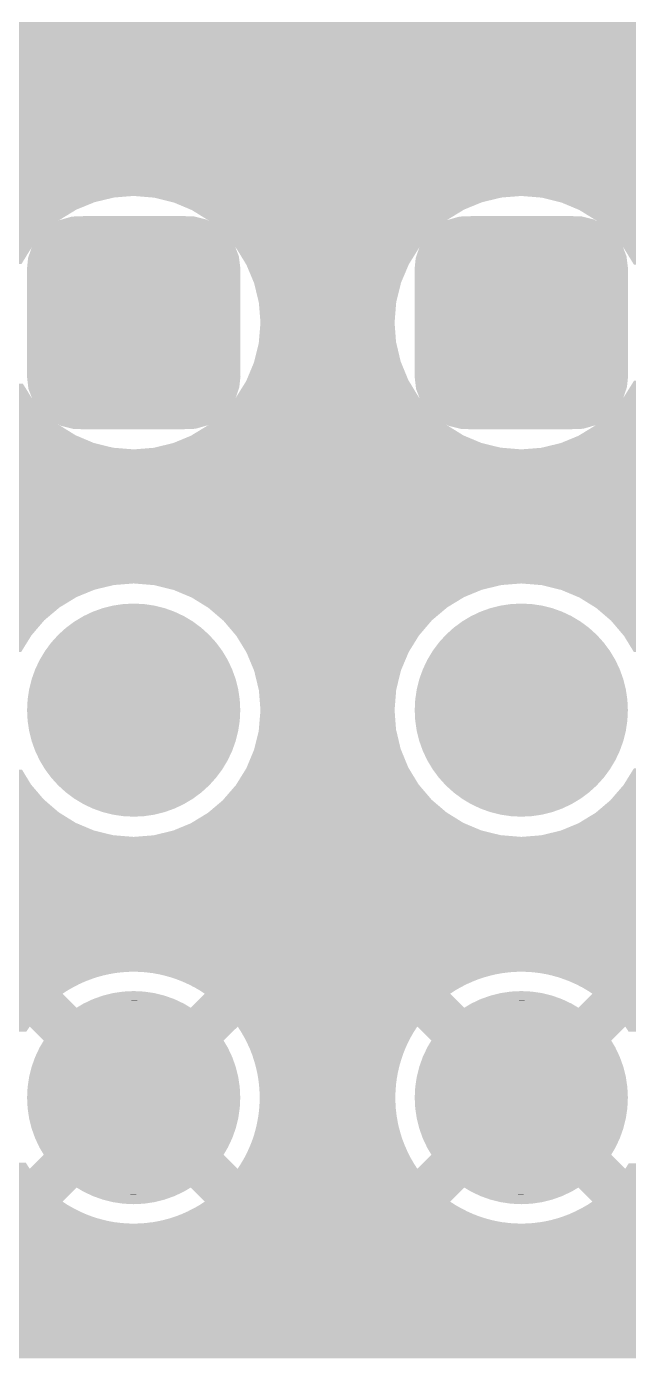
# Model space of a CAD drawing. Extents: x 295 to 953, y 10 to 290.
# Drawn here: x 846 to 852.51, y 221.28 to 235.67 of the extents above; entities that cross this region are included whole.
import ezdxf

# ---------------------------------------------------------------- set-up
doc = ezdxf.new("R2010")
doc.units = 0
doc.header["$LTSCALE"] = 5
doc.header["$MEASUREMENT"] = 0
doc.layers.get('0').update_dxf_attribs({"linetype": 'CONTINUOUS', "lineweight": 25})

msp = doc.modelspace()

# ---------------------------------------------------------------- linework, layer by layer
at = {"const_width": 1.153}
for points in [[(846.581, 228.274, 1), (847.733, 228.274, 1)], [(850.772, 228.274, 1), (851.924, 228.274, 1)], [(846.581, 224.083, 1), (847.733, 224.083, 1)], [(850.772, 224.083, 1), (851.924, 224.083, 1)]]:
    msp.add_lwpolyline(points, format="xyb", close=True, dxfattribs=at)
for points in [[(688.638, 235.616), (688.557, 235.718), (859.711, 235.616), (859.465, 235.718)], [(688.644, 235.608), (688.638, 235.616), (859.751, 235.608), (859.711, 235.616)], [(688.666, 235.581), (688.645, 235.608), (866.381, 235.581), (866.381, 235.608)], [(688.722, 235.474), (688.666, 235.581), (866.381, 235.474), (866.381, 235.581)], [(696.316, 235.473), (696.281, 235.474), (866.381, 235.473), (866.381, 235.474)], [(696.489, 235.45), (696.316, 235.473), (866.381, 235.45), (866.381, 235.473)], [(696.655, 235.394), (696.489, 235.45), (866.381, 235.394), (866.381, 235.45)], [(696.807, 235.308), (696.655, 235.394), (866.381, 235.308), (866.381, 235.394)], [(696.939, 235.194), (696.807, 235.308), (866.381, 235.194), (866.381, 235.308)], [(697.048, 235.057), (696.939, 235.194), (866.381, 235.057), (866.381, 235.194)], [(697.104, 234.95), (697.048, 235.057), (866.381, 234.95), (866.381, 235.057)], [(825.713, 234.949), (825.678, 234.95), (866.381, 234.949), (866.381, 234.95)], [(825.886, 234.926), (825.713, 234.949), (866.381, 234.926), (866.381, 234.949)], [(826.052, 234.87), (825.886, 234.926), (866.381, 234.87), (866.381, 234.926)], [(826.204, 234.784), (826.052, 234.87), (866.381, 234.784), (866.381, 234.87)], [(826.336, 234.67), (826.204, 234.784), (866.381, 234.67), (866.381, 234.784)], [(826.445, 234.533), (826.336, 234.67), (866.381, 234.533), (866.381, 234.67)], [(826.526, 234.378), (826.445, 234.533), (866.381, 234.378), (866.381, 234.533)], [(826.575, 234.21), (826.526, 234.378), (866.381, 234.21), (866.381, 234.378)], [(826.592, 234.036), (826.575, 234.21), (866.381, 234.036), (866.381, 234.21)], [(826.591, 234.002), (826.592, 234.036), (866.381, 234.002), (866.381, 234.036)], [(826.569, 233.835), (826.591, 234.002), (866.381, 233.835), (866.381, 234.002)], [(826.52, 233.687), (826.548, 233.768), (846.537, 233.687), (846.735, 233.768)], [(826.548, 233.768), (826.565, 233.818), (846.735, 233.768), (846.944, 233.818)], [(826.565, 233.818), (826.568, 233.829), (846.944, 233.818), (847.074, 233.829)], [(826.568, 233.829), (826.569, 233.835), (847.074, 233.829), (847.157, 233.835)], [(847.362, 233.818), (847.157, 233.835), (851.135, 233.818), (851.348, 233.835)], [(847.379, 233.817), (847.362, 233.818), (851.129, 233.817), (851.135, 233.818)], [(847.576, 233.768), (847.379, 233.817), (850.926, 233.768), (851.129, 233.817)], [(847.587, 233.766), (847.576, 233.768), (850.92, 233.766), (850.926, 233.768)], [(847.775, 233.687), (847.587, 233.766), (850.728, 233.687), (850.92, 233.766)], [(851.553, 233.818), (851.348, 233.835), (855.326, 233.818), (855.539, 233.835)], [(851.57, 233.817), (851.553, 233.818), (855.32, 233.817), (855.326, 233.818)], [(851.767, 233.768), (851.57, 233.817), (855.117, 233.768), (855.32, 233.817)], [(851.778, 233.766), (851.767, 233.768), (855.111, 233.766), (855.117, 233.768)], [(851.966, 233.687), (851.778, 233.766), (854.919, 233.687), (855.111, 233.766)], [(826.426, 233.511), (826.462, 233.575), (846.279, 233.511), (846.354, 233.575)], [(826.462, 233.575), (826.512, 233.663), (846.354, 233.575), (846.498, 233.663)], [(826.512, 233.663), (826.52, 233.687), (846.498, 233.663), (846.537, 233.687)], [(846.255, 233.517), (846.356, 233.574), (848.063, 233.517), (847.954, 233.574)], [(846.356, 233.574), (846.381, 233.581), (847.954, 233.574), (847.941, 233.581)], [(846.381, 233.581), (846.489, 233.612), (847.941, 233.581), (847.817, 233.612)], [(846.489, 233.612), (846.565, 233.615), (847.817, 233.612), (847.806, 233.615)], [(846.565, 233.615), (846.628, 233.617), (847.806, 233.615), (847.686, 233.617)], [(847.785, 233.683), (847.775, 233.687), (850.722, 233.683), (850.728, 233.687)], [(847.959, 233.575), (847.785, 233.683), (850.545, 233.575), (850.722, 233.683)], [(847.967, 233.57), (847.959, 233.575), (850.54, 233.57), (850.545, 233.575)], [(850.446, 233.517), (850.547, 233.574), (852.254, 233.517), (852.145, 233.574)], [(850.547, 233.574), (850.572, 233.581), (852.145, 233.574), (852.132, 233.581)], [(850.572, 233.581), (850.68, 233.612), (852.132, 233.581), (852.008, 233.612)], [(850.68, 233.612), (850.756, 233.615), (852.008, 233.612), (851.997, 233.615)], [(850.756, 233.615), (850.819, 233.617), (851.997, 233.615), (851.877, 233.617)], [(851.976, 233.683), (851.966, 233.687), (854.913, 233.683), (854.919, 233.687)], [(852.15, 233.575), (851.976, 233.683), (854.736, 233.575), (854.913, 233.683)], [(852.158, 233.57), (852.15, 233.575), (854.731, 233.57), (854.736, 233.575)], [(826.312, 233.378), (826.362, 233.437), (846.141, 233.378), (846.191, 233.437)], [(826.362, 233.437), (826.426, 233.511), (846.191, 233.437), (846.279, 233.511)], [(846.15, 233.425), (846.235, 233.506), (848.167, 233.425), (848.076, 233.506)], [(846.235, 233.506), (846.255, 233.517), (848.076, 233.506), (848.063, 233.517)], [(848.122, 233.437), (847.967, 233.57), (850.382, 233.437), (850.54, 233.57)], [(848.129, 233.431), (848.122, 233.437), (850.377, 233.431), (850.382, 233.437)], [(848.262, 233.274), (848.129, 233.431), (850.243, 233.274), (850.377, 233.431)], [(850.341, 233.425), (850.426, 233.506), (852.358, 233.425), (852.267, 233.506)], [(850.426, 233.506), (850.446, 233.517), (852.267, 233.506), (852.254, 233.517)], [(852.313, 233.437), (852.158, 233.57), (854.573, 233.437), (854.731, 233.57)], [(852.32, 233.431), (852.313, 233.437), (854.568, 233.431), (854.573, 233.437)], [(852.453, 233.274), (852.32, 233.431), (854.434, 233.274), (854.568, 233.431)], [(843.001, 233.378), (842.966, 233.378), (846.14, 233.378), (846.141, 233.378)], [(843.174, 233.354), (843.001, 233.378), (846.12, 233.354), (846.14, 233.378)], [(843.34, 233.298), (843.174, 233.354), (846.072, 233.298), (846.12, 233.354)], [(843.382, 233.274), (843.34, 233.298), (846.052, 233.274), (846.072, 233.298)], [(846.021, 233.181), (846.06, 233.293), (848.295, 233.181), (848.252, 233.293)], [(846.06, 233.293), (846.071, 233.31), (848.252, 233.293), (848.246, 233.31)], [(846.071, 233.31), (846.135, 233.41), (848.246, 233.31), (848.177, 233.41)], [(846.135, 233.41), (846.15, 233.425), (848.177, 233.41), (848.167, 233.425)], [(850.212, 233.181), (850.251, 233.293), (852.486, 233.181), (852.443, 233.293)], [(850.251, 233.293), (850.262, 233.31), (852.443, 233.293), (852.437, 233.31)], [(850.262, 233.31), (850.326, 233.41), (852.437, 233.31), (852.368, 233.41)], [(850.326, 233.41), (850.341, 233.425), (852.368, 233.41), (852.358, 233.425)], [(843.492, 233.212), (843.382, 233.274), (846.013, 233.212), (846.052, 233.274)], [(843.624, 233.098), (843.492, 233.212), (845.943, 233.098), (846.013, 233.212)], [(846.003, 233.043), (846.015, 233.162), (848.312, 233.043), (848.297, 233.162)], [(846.015, 233.162), (846.021, 233.181), (848.297, 233.162), (848.295, 233.181)], [(848.268, 233.267), (848.262, 233.274), (850.238, 233.267), (850.243, 233.274)], [(848.375, 233.092), (848.268, 233.267), (850.13, 233.092), (850.238, 233.267)], [(850.194, 233.043), (850.206, 233.162), (852.503, 233.043), (852.488, 233.162)], [(850.206, 233.162), (850.212, 233.181), (852.488, 233.162), (852.486, 233.181)], [(852.459, 233.267), (852.453, 233.274), (854.429, 233.267), (854.434, 233.274)], [(852.566, 233.092), (852.459, 233.267), (854.321, 233.092), (854.429, 233.267)], [(846.005, 232.995), (846.003, 233.043), (848.31, 232.995), (848.312, 233.043)], [(848.379, 233.084), (848.375, 233.092), (850.127, 233.084), (850.13, 233.092)], [(848.458, 232.895), (848.379, 233.084), (850.047, 232.895), (850.127, 233.084)], [(850.196, 232.995), (850.194, 233.043), (852.501, 232.995), (852.503, 233.043)], [(846.005, 232.994), (846.005, 232.995), (848.31, 232.994), (848.31, 232.995)], [(846.005, 231.935), (846.005, 232.994), (848.31, 231.935), (848.31, 232.994)], [(848.461, 232.886), (848.458, 232.895), (850.045, 232.886), (850.047, 232.895)], [(848.509, 232.687), (848.461, 232.886), (849.996, 232.687), (850.045, 232.886)], [(850.196, 232.994), (850.196, 232.995), (852.501, 232.994), (852.501, 232.995)], [(850.196, 231.935), (850.196, 232.994), (852.501, 231.935), (852.501, 232.994)], [(848.511, 232.678), (848.509, 232.687), (849.995, 232.678), (849.996, 232.687)], [(848.528, 232.465), (848.511, 232.678), (849.978, 232.465), (849.995, 232.678)], [(848.51, 232.251), (848.528, 232.465), (849.994, 232.251), (849.978, 232.465)], [(848.46, 232.043), (848.51, 232.243), (850.044, 232.043), (849.997, 232.243)], [(848.51, 232.243), (848.51, 232.251), (849.997, 232.243), (849.994, 232.251)], [(848.379, 231.845), (848.458, 232.035), (850.126, 231.845), (850.048, 232.035)], [(848.458, 232.035), (848.46, 232.043), (850.048, 232.035), (850.044, 232.043)], [(846.003, 231.886), (846.005, 231.934), (848.312, 231.886), (848.31, 231.934)], [(846.017, 231.767), (846.003, 231.886), (848.299, 231.767), (848.312, 231.886)], [(846.005, 231.934), (846.005, 231.935), (848.31, 231.934), (848.31, 231.935)], [(850.194, 231.886), (850.196, 231.934), (852.503, 231.886), (852.501, 231.934)], [(850.208, 231.767), (850.194, 231.886), (852.49, 231.767), (852.503, 231.886)], [(850.196, 231.934), (850.196, 231.935), (852.501, 231.934), (852.501, 231.935)], [(843.463, 231.698), (843.6, 231.806), (846.025, 231.698), (845.958, 231.806)], [(846.019, 231.748), (846.017, 231.767), (848.293, 231.748), (848.299, 231.767)], [(846.062, 231.636), (846.019, 231.748), (848.255, 231.636), (848.293, 231.748)], [(848.267, 231.662), (848.376, 231.837), (850.237, 231.662), (850.131, 231.837)], [(848.376, 231.837), (848.379, 231.845), (850.131, 231.837), (850.126, 231.845)], [(850.21, 231.748), (850.208, 231.767), (852.484, 231.748), (852.49, 231.767)], [(850.253, 231.636), (850.21, 231.748), (852.446, 231.636), (852.484, 231.748)], [(852.458, 231.662), (852.567, 231.837), (854.428, 231.662), (854.322, 231.837)], [(842.966, 231.551), (843.14, 231.568), (846.141, 231.551), (846.126, 231.568)], [(843.14, 231.568), (843.308, 231.617), (846.126, 231.568), (846.084, 231.617)], [(843.308, 231.617), (843.394, 231.662), (846.084, 231.617), (846.046, 231.662)], [(843.394, 231.662), (843.463, 231.698), (846.046, 231.662), (846.025, 231.698)], [(846.068, 231.619), (846.062, 231.636), (848.244, 231.619), (848.255, 231.636)], [(846.137, 231.519), (846.068, 231.619), (848.18, 231.519), (848.244, 231.619)], [(848.128, 231.499), (848.263, 231.655), (850.376, 231.499), (850.243, 231.655)], [(848.263, 231.655), (848.267, 231.662), (850.243, 231.655), (850.237, 231.662)], [(850.259, 231.619), (850.253, 231.636), (852.435, 231.619), (852.446, 231.636)], [(850.328, 231.519), (850.259, 231.619), (852.371, 231.519), (852.435, 231.619)], [(852.319, 231.499), (852.454, 231.655), (854.567, 231.499), (854.434, 231.655)], [(852.454, 231.655), (852.458, 231.662), (854.434, 231.655), (854.428, 231.662)], [(826.336, 231.527), (826.308, 231.551), (846.161, 231.527), (846.141, 231.551)], [(826.359, 231.499), (826.336, 231.527), (846.185, 231.499), (846.161, 231.527)], [(826.445, 231.39), (826.359, 231.499), (846.312, 231.39), (846.185, 231.499)], [(846.147, 231.504), (846.137, 231.519), (848.164, 231.504), (848.18, 231.519)], [(846.238, 231.424), (846.147, 231.504), (848.079, 231.424), (848.164, 231.504)], [(846.251, 231.412), (846.238, 231.424), (848.059, 231.412), (848.079, 231.424)], [(847.966, 231.359), (848.123, 231.492), (850.539, 231.359), (850.383, 231.492)], [(848.123, 231.492), (848.128, 231.499), (850.383, 231.492), (850.376, 231.499)], [(850.338, 231.504), (850.328, 231.519), (852.355, 231.504), (852.371, 231.519)], [(850.429, 231.424), (850.338, 231.504), (852.27, 231.424), (852.355, 231.504)], [(850.442, 231.412), (850.429, 231.424), (852.25, 231.412), (852.27, 231.424)], [(852.157, 231.359), (852.314, 231.492), (854.73, 231.359), (854.574, 231.492)], [(852.314, 231.492), (852.319, 231.499), (854.574, 231.492), (854.567, 231.499)], [(826.461, 231.359), (826.445, 231.39), (846.348, 231.359), (846.312, 231.39)], [(826.52, 231.246), (826.461, 231.359), (846.53, 231.246), (846.348, 231.359)], [(846.36, 231.355), (846.251, 231.412), (847.959, 231.355), (848.059, 231.412)], [(846.374, 231.348), (846.36, 231.355), (847.933, 231.348), (847.959, 231.355)], [(846.498, 231.317), (846.374, 231.348), (847.825, 231.317), (847.933, 231.348)], [(846.508, 231.314), (846.498, 231.317), (847.75, 231.314), (847.825, 231.317)], [(846.628, 231.312), (846.508, 231.314), (847.686, 231.312), (847.75, 231.314)], [(847.783, 231.246), (847.96, 231.354), (850.721, 231.246), (850.547, 231.354)], [(847.96, 231.354), (847.966, 231.359), (850.547, 231.354), (850.539, 231.359)], [(850.551, 231.355), (850.442, 231.412), (852.15, 231.355), (852.25, 231.412)], [(850.565, 231.348), (850.551, 231.355), (852.124, 231.348), (852.15, 231.355)], [(850.689, 231.317), (850.565, 231.348), (852.016, 231.317), (852.124, 231.348)], [(850.699, 231.314), (850.689, 231.317), (851.941, 231.314), (852.016, 231.317)], [(850.819, 231.312), (850.699, 231.314), (851.877, 231.312), (851.941, 231.314)], [(851.974, 231.246), (852.151, 231.354), (854.912, 231.246), (854.738, 231.354)], [(852.151, 231.354), (852.157, 231.359), (854.738, 231.354), (854.73, 231.359)], [(826.526, 231.235), (826.52, 231.246), (846.557, 231.235), (846.53, 231.246)], [(826.547, 231.163), (826.526, 231.235), (846.727, 231.163), (846.557, 231.235)], [(826.562, 231.112), (826.547, 231.163), (846.935, 231.112), (846.727, 231.163)], [(847.376, 231.112), (847.579, 231.161), (851.126, 231.112), (850.929, 231.161)], [(847.579, 231.161), (847.586, 231.163), (850.929, 231.161), (850.918, 231.163)], [(847.586, 231.163), (847.777, 231.242), (850.918, 231.163), (850.73, 231.242)], [(847.777, 231.242), (847.783, 231.246), (850.73, 231.242), (850.721, 231.246)], [(851.567, 231.112), (851.77, 231.161), (855.317, 231.112), (855.12, 231.161)], [(851.77, 231.161), (851.777, 231.163), (855.12, 231.161), (855.109, 231.163)], [(851.777, 231.163), (851.968, 231.242), (855.109, 231.163), (854.921, 231.242)], [(851.968, 231.242), (851.974, 231.246), (854.921, 231.242), (854.912, 231.246)], [(826.567, 231.094), (826.562, 231.112), (847.157, 231.094), (846.935, 231.112)], [(826.575, 231.067), (826.567, 231.094), (866.381, 231.067), (866.381, 231.094)], [(826.592, 230.893), (826.575, 231.067), (866.381, 230.893), (866.381, 231.067)], [(847.157, 231.094), (847.371, 231.111), (851.348, 231.094), (851.143, 231.111)], [(847.371, 231.111), (847.376, 231.112), (851.143, 231.111), (851.126, 231.112)], [(851.348, 231.094), (851.562, 231.111), (855.539, 231.094), (855.334, 231.111)], [(851.562, 231.111), (851.567, 231.112), (855.334, 231.111), (855.317, 231.112)], [(826.568, 230.685), (826.591, 230.859), (866.381, 230.685), (866.381, 230.859)], [(826.591, 230.859), (826.592, 230.893), (866.381, 230.859), (866.381, 230.893)], [(826.512, 230.52), (826.568, 230.685), (866.381, 230.52), (866.381, 230.685)], [(826.426, 230.368), (826.512, 230.52), (866.381, 230.368), (866.381, 230.52)], [(826.312, 230.235), (826.426, 230.368), (866.381, 230.235), (866.381, 230.368)], [(826.02, 230.046), (826.175, 230.126), (866.381, 230.046), (866.381, 230.126)], [(826.175, 230.126), (826.312, 230.235), (866.381, 230.126), (866.381, 230.235)], [(808.614, 229.844), (808.691, 229.979), (866.381, 229.844), (866.381, 229.979)], [(825.678, 229.979), (825.852, 229.996), (866.381, 229.979), (866.381, 229.996)], [(825.852, 229.996), (826.02, 230.046), (866.381, 229.996), (866.381, 230.046)], [(808.5, 229.711), (808.614, 229.844), (866.381, 229.711), (866.381, 229.844)], [(808.416, 229.644), (808.5, 229.711), (866.381, 229.644), (866.381, 229.711)], [(808.208, 229.522), (808.316, 229.577), (846.6, 229.522), (846.735, 229.577)], [(808.316, 229.577), (808.363, 229.602), (846.735, 229.577), (846.839, 229.602)], [(808.363, 229.602), (808.395, 229.627), (846.839, 229.602), (846.944, 229.627)], [(808.395, 229.627), (808.416, 229.644), (846.944, 229.627), (847.157, 229.644)], [(847.362, 229.627), (847.157, 229.644), (851.135, 229.627), (851.348, 229.644)], [(847.379, 229.626), (847.362, 229.627), (851.129, 229.626), (851.135, 229.627)], [(847.576, 229.577), (847.379, 229.626), (850.926, 229.577), (851.129, 229.626)], [(847.587, 229.575), (847.576, 229.577), (850.92, 229.575), (850.926, 229.577)], [(847.775, 229.496), (847.587, 229.575), (850.728, 229.496), (850.92, 229.575)], [(851.553, 229.627), (851.348, 229.644), (855.326, 229.627), (855.539, 229.644)], [(851.57, 229.626), (851.553, 229.627), (855.32, 229.626), (855.326, 229.627)], [(851.767, 229.577), (851.57, 229.626), (855.117, 229.577), (855.32, 229.626)], [(851.778, 229.575), (851.767, 229.577), (855.111, 229.575), (855.117, 229.577)], [(851.966, 229.496), (851.778, 229.575), (854.919, 229.496), (855.111, 229.575)], [(660.328, 229.399), (660.384, 229.412), (846.379, 229.399), (846.4, 229.412)], [(660.384, 229.412), (660.44, 229.428), (846.4, 229.412), (846.427, 229.428)], [(660.44, 229.428), (660.494, 229.448), (846.427, 229.428), (846.459, 229.448)], [(660.494, 229.448), (660.512, 229.455), (846.459, 229.448), (846.471, 229.455)], [(807.867, 229.455), (808.041, 229.472), (846.471, 229.455), (846.499, 229.472)], [(808.041, 229.472), (808.121, 229.496), (846.499, 229.472), (846.537, 229.496)], [(808.121, 229.496), (808.208, 229.522), (846.537, 229.496), (846.6, 229.522)], [(847.785, 229.492), (847.775, 229.496), (850.722, 229.492), (850.728, 229.496)], [(847.959, 229.384), (847.785, 229.492), (850.545, 229.384), (850.722, 229.492)], [(851.976, 229.492), (851.966, 229.496), (854.913, 229.492), (854.919, 229.496)], [(852.15, 229.384), (851.976, 229.492), (854.736, 229.384), (854.913, 229.492)], [(632.368, 229.246), (632.368, 229.38), (846.191, 229.246), (846.35, 229.38)], [(660.157, 229.38), (660.214, 229.383), (846.35, 229.38), (846.353, 229.383)], [(660.214, 229.383), (660.224, 229.384), (846.353, 229.383), (846.354, 229.384)], [(660.224, 229.384), (660.272, 229.39), (846.354, 229.384), (846.363, 229.39)], [(660.272, 229.39), (660.328, 229.399), (846.363, 229.39), (846.379, 229.399)], [(847.967, 229.379), (847.959, 229.384), (850.54, 229.379), (850.545, 229.384)], [(848.122, 229.246), (847.967, 229.379), (850.382, 229.246), (850.54, 229.379)], [(852.158, 229.379), (852.15, 229.384), (854.731, 229.379), (854.736, 229.384)], [(852.313, 229.246), (852.158, 229.379), (854.573, 229.246), (854.731, 229.379)], [(632.368, 229.083), (632.368, 229.246), (846.052, 229.083), (846.191, 229.246)], [(848.129, 229.24), (848.122, 229.246), (850.377, 229.24), (850.382, 229.246)], [(848.262, 229.083), (848.129, 229.24), (850.243, 229.083), (850.377, 229.24)], [(852.32, 229.24), (852.313, 229.246), (854.568, 229.24), (854.573, 229.246)], [(852.453, 229.083), (852.32, 229.24), (854.434, 229.083), (854.568, 229.24)], [(632.368, 228.901), (632.368, 229.083), (845.939, 228.901), (846.052, 229.083)], [(848.268, 229.076), (848.262, 229.083), (850.238, 229.076), (850.243, 229.083)], [(848.375, 228.901), (848.268, 229.076), (850.13, 228.901), (850.238, 229.076)], [(852.459, 229.076), (852.453, 229.083), (854.429, 229.076), (854.434, 229.083)], [(852.566, 228.901), (852.459, 229.076), (854.321, 228.901), (854.429, 229.076)], [(848.379, 228.893), (848.375, 228.901), (850.127, 228.893), (850.13, 228.901)], [(848.458, 228.704), (848.379, 228.893), (850.047, 228.704), (850.127, 228.893)], [(848.461, 228.695), (848.458, 228.704), (850.045, 228.695), (850.047, 228.704)], [(848.509, 228.496), (848.461, 228.695), (849.996, 228.496), (850.045, 228.695)], [(848.511, 228.487), (848.509, 228.496), (849.995, 228.487), (849.996, 228.496)], [(848.528, 228.274), (848.511, 228.487), (849.978, 228.274), (849.995, 228.487)], [(848.51, 228.06), (848.528, 228.274), (849.994, 228.06), (849.978, 228.274)], [(848.46, 227.852), (848.51, 228.052), (850.044, 227.852), (849.997, 228.052)], [(848.51, 228.052), (848.51, 228.06), (849.997, 228.052), (849.994, 228.06)], [(848.379, 227.654), (848.458, 227.844), (850.126, 227.654), (850.048, 227.844)], [(848.458, 227.844), (848.46, 227.852), (850.048, 227.844), (850.044, 227.852)], [(751.339, 227.483), (751.224, 227.631), (846.039, 227.483), (845.949, 227.631)], [(848.267, 227.471), (848.376, 227.646), (850.237, 227.471), (850.131, 227.646)], [(848.376, 227.646), (848.379, 227.654), (850.131, 227.646), (850.126, 227.654)], [(852.458, 227.471), (852.567, 227.646), (854.428, 227.471), (854.322, 227.646)], [(751.346, 227.471), (751.339, 227.483), (846.046, 227.471), (846.039, 227.483)], [(751.426, 227.317), (751.346, 227.471), (846.177, 227.317), (846.046, 227.471)], [(848.128, 227.308), (848.263, 227.464), (850.376, 227.308), (850.243, 227.464)], [(848.263, 227.464), (848.267, 227.471), (850.243, 227.464), (850.237, 227.471)], [(852.319, 227.308), (852.454, 227.464), (854.567, 227.308), (854.434, 227.464)], [(852.454, 227.464), (852.458, 227.471), (854.434, 227.464), (854.428, 227.471)], [(751.43, 227.308), (751.426, 227.317), (846.185, 227.308), (846.177, 227.317)], [(751.488, 227.168), (751.43, 227.308), (846.348, 227.168), (846.185, 227.308)], [(847.966, 227.168), (848.123, 227.301), (850.539, 227.168), (850.383, 227.301)], [(848.123, 227.301), (848.128, 227.308), (850.383, 227.301), (850.376, 227.308)], [(852.157, 227.168), (852.314, 227.301), (854.73, 227.168), (854.574, 227.301)], [(852.314, 227.301), (852.319, 227.308), (854.574, 227.301), (854.567, 227.308)], [(751.535, 227.055), (751.488, 227.168), (846.53, 227.055), (846.348, 227.168)], [(847.783, 227.055), (847.96, 227.163), (850.721, 227.055), (850.547, 227.163)], [(847.96, 227.163), (847.966, 227.168), (850.547, 227.163), (850.539, 227.168)], [(851.974, 227.055), (852.151, 227.163), (854.912, 227.055), (854.738, 227.163)], [(852.151, 227.163), (852.157, 227.168), (854.738, 227.163), (854.73, 227.168)], [(751.569, 226.972), (751.535, 227.055), (846.727, 226.972), (846.53, 227.055)], [(751.59, 226.921), (751.569, 226.972), (846.935, 226.921), (846.727, 226.972)], [(847.376, 226.921), (847.579, 226.97), (851.126, 226.921), (850.929, 226.97)], [(847.579, 226.97), (847.586, 226.972), (850.929, 226.97), (850.918, 226.972)], [(847.586, 226.972), (847.777, 227.051), (850.918, 226.972), (850.73, 227.051)], [(847.777, 227.051), (847.783, 227.055), (850.73, 227.051), (850.721, 227.055)], [(851.567, 226.921), (851.77, 226.97), (855.317, 226.921), (855.12, 226.97)], [(851.77, 226.97), (851.777, 226.972), (855.12, 226.97), (855.109, 226.972)], [(851.777, 226.972), (851.968, 227.051), (855.109, 226.972), (854.921, 227.051)], [(851.968, 227.051), (851.974, 227.055), (854.921, 227.051), (854.912, 227.055)], [(751.598, 226.903), (751.59, 226.921), (847.157, 226.903), (846.935, 226.921)], [(751.732, 226.58), (751.598, 226.903), (866.381, 226.58), (866.381, 226.903)], [(847.157, 226.903), (847.371, 226.92), (851.348, 226.903), (851.143, 226.92)], [(847.371, 226.92), (847.376, 226.921), (851.143, 226.92), (851.126, 226.921)], [(851.348, 226.903), (851.562, 226.92), (855.539, 226.903), (855.334, 226.92)], [(851.562, 226.92), (851.567, 226.921), (855.334, 226.92), (855.317, 226.921)], [(751.746, 226.545), (751.732, 226.58), (866.381, 226.545), (866.381, 226.58)], [(751.795, 226.365), (751.746, 226.545), (866.381, 226.365), (866.381, 226.545)], [(751.812, 226.178), (751.795, 226.365), (866.381, 226.178), (866.381, 226.365)], [(751.812, 225.445), (751.812, 226.178), (866.381, 225.445), (866.381, 226.178)], [(751.812, 225.443), (751.812, 225.445), (847.09, 225.443), (847.157, 225.445)], [(751.812, 225.438), (751.812, 225.443), (847.022, 225.438), (847.09, 225.443)], [(751.812, 225.43), (751.812, 225.438), (846.955, 225.43), (847.022, 225.438)], [(751.812, 225.418), (751.812, 225.43), (846.889, 225.418), (846.955, 225.43)], [(751.812, 225.403), (751.812, 225.418), (846.823, 225.403), (846.889, 225.418)], [(751.812, 225.385), (751.812, 225.403), (846.758, 225.385), (846.823, 225.403)], [(751.812, 225.363), (751.812, 225.385), (846.694, 225.363), (846.758, 225.385)], [(847.219, 225.443), (847.157, 225.445), (851.281, 225.443), (851.348, 225.445)], [(847.231, 225.443), (847.219, 225.443), (851.277, 225.443), (851.281, 225.443)], [(847.29, 225.438), (847.231, 225.443), (851.213, 225.438), (851.277, 225.443)], [(847.298, 225.437), (847.29, 225.438), (851.208, 225.437), (851.213, 225.438)], [(847.358, 225.43), (847.298, 225.437), (851.146, 225.43), (851.208, 225.437)], [(847.365, 225.429), (847.358, 225.43), (851.141, 225.429), (851.146, 225.43)], [(847.425, 225.418), (847.365, 225.429), (851.08, 225.418), (851.141, 225.429)], [(847.432, 225.417), (847.425, 225.418), (851.074, 225.417), (851.08, 225.418)], [(847.491, 225.403), (847.432, 225.417), (851.014, 225.403), (851.074, 225.417)], [(847.497, 225.401), (847.491, 225.403), (851.009, 225.401), (851.014, 225.403)], [(847.556, 225.385), (847.497, 225.401), (850.949, 225.385), (851.009, 225.401)], [(847.562, 225.383), (847.556, 225.385), (850.943, 225.383), (850.949, 225.385)], [(847.62, 225.363), (847.562, 225.383), (850.885, 225.363), (850.943, 225.383)], [(851.41, 225.443), (851.348, 225.445), (855.472, 225.443), (855.539, 225.445)], [(851.422, 225.443), (851.41, 225.443), (855.468, 225.443), (855.472, 225.443)], [(851.481, 225.438), (851.422, 225.443), (855.404, 225.438), (855.468, 225.443)], [(851.489, 225.437), (851.481, 225.438), (855.399, 225.437), (855.404, 225.438)], [(851.549, 225.43), (851.489, 225.437), (855.337, 225.43), (855.399, 225.437)], [(851.556, 225.429), (851.549, 225.43), (855.332, 225.429), (855.337, 225.43)], [(851.616, 225.418), (851.556, 225.429), (855.271, 225.418), (855.332, 225.429)], [(851.623, 225.417), (851.616, 225.418), (855.265, 225.417), (855.271, 225.418)], [(851.682, 225.403), (851.623, 225.417), (855.205, 225.403), (855.265, 225.417)], [(851.688, 225.401), (851.682, 225.403), (855.2, 225.401), (855.205, 225.403)], [(851.747, 225.385), (851.688, 225.401), (855.14, 225.385), (855.2, 225.401)], [(851.753, 225.383), (851.747, 225.385), (855.134, 225.383), (855.14, 225.385)], [(851.811, 225.363), (851.753, 225.383), (855.076, 225.363), (855.134, 225.383)], [(751.812, 225.339), (751.812, 225.363), (846.631, 225.339), (846.694, 225.363)], [(751.812, 225.311), (751.812, 225.339), (846.569, 225.311), (846.631, 225.339)], [(751.812, 225.28), (751.812, 225.311), (846.509, 225.28), (846.569, 225.311)], [(751.812, 225.247), (751.812, 225.28), (846.45, 225.247), (846.509, 225.28)], [(751.812, 225.207), (751.812, 225.247), (846.388, 225.207), (846.45, 225.247)], [(847.626, 225.361), (847.62, 225.363), (850.879, 225.361), (850.885, 225.363)], [(847.683, 225.339), (847.626, 225.361), (850.822, 225.339), (850.879, 225.361)], [(847.689, 225.336), (847.683, 225.339), (850.817, 225.336), (850.822, 225.339)], [(847.745, 225.311), (847.689, 225.336), (850.76, 225.311), (850.817, 225.336)], [(847.751, 225.309), (847.745, 225.311), (850.755, 225.309), (850.76, 225.311)], [(847.805, 225.28), (847.751, 225.309), (850.7, 225.28), (850.755, 225.309)], [(847.811, 225.278), (847.805, 225.28), (850.695, 225.278), (850.7, 225.28)], [(847.864, 225.247), (847.811, 225.278), (850.641, 225.247), (850.695, 225.278)], [(847.869, 225.244), (847.864, 225.247), (850.636, 225.244), (850.641, 225.247)], [(847.926, 225.207), (847.869, 225.244), (850.579, 225.207), (850.636, 225.244)], [(851.817, 225.361), (851.811, 225.363), (855.07, 225.361), (855.076, 225.363)], [(851.874, 225.339), (851.817, 225.361), (855.013, 225.339), (855.07, 225.361)], [(851.88, 225.336), (851.874, 225.339), (855.008, 225.336), (855.013, 225.339)], [(851.936, 225.311), (851.88, 225.336), (854.951, 225.311), (855.008, 225.336)], [(851.942, 225.309), (851.936, 225.311), (854.946, 225.309), (854.951, 225.311)], [(851.996, 225.28), (851.942, 225.309), (854.891, 225.28), (854.946, 225.309)], [(852.002, 225.278), (851.996, 225.28), (854.886, 225.278), (854.891, 225.28)], [(852.055, 225.247), (852.002, 225.278), (854.832, 225.247), (854.886, 225.278)], [(852.06, 225.244), (852.055, 225.247), (854.827, 225.244), (854.832, 225.247)], [(852.117, 225.207), (852.06, 225.244), (854.77, 225.207), (854.827, 225.244)], [(751.812, 224.98), (751.812, 225.207), (846.616, 224.98), (846.388, 225.207)], [(846.832, 225.078), (846.865, 225.089), (847.484, 225.078), (847.448, 225.089)], [(846.865, 225.089), (846.889, 225.095), (847.448, 225.089), (847.427, 225.095)], [(846.889, 225.095), (846.922, 225.104), (847.427, 225.095), (847.391, 225.104)], [(846.922, 225.104), (846.947, 225.109), (847.391, 225.104), (847.369, 225.109)], [(846.947, 225.109), (846.98, 225.115), (847.369, 225.109), (847.332, 225.115)], [(846.98, 225.115), (847.007, 225.119), (847.332, 225.115), (847.311, 225.119)], [(847.007, 225.119), (847.039, 225.124), (847.311, 225.119), (847.272, 225.124)], [(847.039, 225.124), (847.067, 225.126), (847.272, 225.124), (847.252, 225.126)], [(847.067, 225.126), (847.098, 225.129), (847.252, 225.126), (847.21, 225.129)], [(847.098, 225.129), (847.136, 225.13), (847.21, 225.129), (847.193, 225.13)], [(847.136, 225.13), (847.157, 225.13), (847.193, 225.13), (847.157, 225.13)], [(847.699, 224.98), (847.926, 225.207), (850.807, 224.98), (850.579, 225.207)], [(851.023, 225.078), (851.056, 225.089), (851.675, 225.078), (851.639, 225.089)], [(851.056, 225.089), (851.08, 225.095), (851.639, 225.089), (851.618, 225.095)], [(851.08, 225.095), (851.113, 225.104), (851.618, 225.095), (851.582, 225.104)], [(851.113, 225.104), (851.138, 225.109), (851.582, 225.104), (851.56, 225.109)], [(851.138, 225.109), (851.171, 225.115), (851.56, 225.109), (851.523, 225.115)], [(851.171, 225.115), (851.198, 225.119), (851.523, 225.115), (851.502, 225.119)], [(851.198, 225.119), (851.23, 225.124), (851.502, 225.119), (851.463, 225.124)], [(851.23, 225.124), (851.258, 225.126), (851.463, 225.124), (851.443, 225.126)], [(851.258, 225.126), (851.289, 225.129), (851.443, 225.126), (851.401, 225.129)], [(851.289, 225.129), (851.327, 225.13), (851.401, 225.129), (851.384, 225.13)], [(851.327, 225.13), (851.348, 225.13), (851.384, 225.13), (851.348, 225.13)], [(851.89, 224.98), (852.117, 225.207), (854.998, 224.98), (854.77, 225.207)], [(751.812, 224.851), (751.812, 224.98), (866.381, 224.851), (866.381, 224.98)], [(846.616, 224.98), (846.647, 224.997), (847.699, 224.98), (847.667, 224.997)], [(846.647, 224.997), (846.668, 225.009), (847.667, 224.997), (847.647, 225.009)], [(846.668, 225.009), (846.699, 225.025), (847.647, 225.009), (847.614, 225.025)], [(846.699, 225.025), (846.722, 225.035), (847.614, 225.025), (847.594, 225.035)], [(846.722, 225.035), (846.753, 225.049), (847.594, 225.035), (847.56, 225.049)], [(846.753, 225.049), (846.776, 225.058), (847.56, 225.049), (847.539, 225.058)], [(846.776, 225.058), (846.808, 225.071), (847.539, 225.058), (847.505, 225.071)], [(846.808, 225.071), (846.832, 225.078), (847.505, 225.071), (847.484, 225.078)], [(850.807, 224.98), (850.838, 224.997), (851.89, 224.98), (851.858, 224.997)], [(850.838, 224.997), (850.859, 225.009), (851.858, 224.997), (851.838, 225.009)], [(850.859, 225.009), (850.89, 225.025), (851.838, 225.009), (851.805, 225.025)], [(850.89, 225.025), (850.913, 225.035), (851.805, 225.025), (851.785, 225.035)], [(850.913, 225.035), (850.944, 225.049), (851.785, 225.035), (851.751, 225.049)], [(850.944, 225.049), (850.967, 225.058), (851.751, 225.049), (851.73, 225.058)], [(850.967, 225.058), (850.999, 225.071), (851.73, 225.058), (851.696, 225.071)], [(850.999, 225.071), (851.023, 225.078), (851.696, 225.071), (851.675, 225.078)], [(751.812, 224.795), (751.812, 224.851), (845.996, 224.795), (846.033, 224.851)], [(846.26, 224.624), (846.033, 224.851), (848.054, 224.624), (848.282, 224.851)], [(848.288, 224.842), (848.282, 224.851), (850.217, 224.842), (850.224, 224.851)], [(848.318, 224.795), (848.288, 224.842), (850.187, 224.795), (850.217, 224.842)], [(850.451, 224.624), (850.224, 224.851), (852.245, 224.624), (852.473, 224.851)], [(852.479, 224.842), (852.473, 224.851), (854.408, 224.842), (854.415, 224.851)], [(852.509, 224.795), (852.479, 224.842), (854.378, 224.795), (854.408, 224.842)], [(848.324, 224.785), (848.318, 224.795), (850.181, 224.785), (850.187, 224.795)], [(848.352, 224.736), (848.324, 224.785), (850.153, 224.736), (850.181, 224.785)], [(848.358, 224.726), (848.352, 224.736), (850.148, 224.726), (850.153, 224.736)], [(848.383, 224.676), (848.358, 224.726), (850.122, 224.676), (850.148, 224.726)], [(848.388, 224.665), (848.383, 224.676), (850.117, 224.665), (850.122, 224.676)], [(848.411, 224.615), (848.388, 224.665), (850.094, 224.615), (850.117, 224.665)], [(846.2, 224.509), (846.205, 224.519), (848.114, 224.509), (848.109, 224.519)], [(846.205, 224.519), (846.226, 224.562), (848.109, 224.519), (848.089, 224.562)], [(846.226, 224.562), (846.231, 224.572), (848.089, 224.562), (848.083, 224.572)], [(846.231, 224.572), (846.254, 224.614), (848.083, 224.572), (848.06, 224.614)], [(846.254, 224.614), (846.26, 224.624), (848.06, 224.614), (848.054, 224.624)], [(848.416, 224.604), (848.411, 224.615), (850.09, 224.604), (850.094, 224.615)], [(848.436, 224.552), (848.416, 224.604), (850.069, 224.552), (850.09, 224.604)], [(848.44, 224.541), (848.436, 224.552), (850.066, 224.541), (850.069, 224.552)], [(848.457, 224.488), (848.44, 224.541), (850.048, 224.488), (850.066, 224.541)], [(850.391, 224.509), (850.396, 224.519), (852.305, 224.509), (852.3, 224.519)], [(850.396, 224.519), (850.417, 224.562), (852.3, 224.519), (852.28, 224.562)], [(850.417, 224.562), (850.422, 224.572), (852.28, 224.562), (852.274, 224.572)], [(850.422, 224.572), (850.445, 224.614), (852.274, 224.572), (852.251, 224.614)], [(850.445, 224.614), (850.451, 224.624), (852.251, 224.614), (852.245, 224.624)], [(846.145, 224.352), (846.158, 224.398), (848.169, 224.352), (848.156, 224.398)], [(846.158, 224.398), (846.162, 224.409), (848.156, 224.398), (848.153, 224.409)], [(846.162, 224.409), (846.178, 224.454), (848.153, 224.409), (848.137, 224.454)], [(846.178, 224.454), (846.182, 224.465), (848.137, 224.454), (848.133, 224.465)], [(846.182, 224.465), (846.2, 224.509), (848.133, 224.465), (848.114, 224.509)], [(848.461, 224.476), (848.457, 224.488), (850.045, 224.476), (850.048, 224.488)], [(848.476, 224.423), (848.461, 224.476), (850.029, 224.423), (850.045, 224.476)], [(848.479, 224.411), (848.476, 224.423), (850.027, 224.411), (850.029, 224.423)], [(848.491, 224.357), (848.479, 224.411), (850.014, 224.357), (850.027, 224.411)], [(850.336, 224.352), (850.349, 224.398), (852.36, 224.352), (852.347, 224.398)], [(850.349, 224.398), (850.353, 224.409), (852.347, 224.398), (852.344, 224.409)], [(850.353, 224.409), (850.369, 224.454), (852.344, 224.409), (852.328, 224.454)], [(850.369, 224.454), (850.373, 224.465), (852.328, 224.454), (852.324, 224.465)], [(850.373, 224.465), (850.391, 224.509), (852.324, 224.465), (852.305, 224.509)], [(846.114, 224.177), (846.119, 224.224), (848.2, 224.177), (848.195, 224.224)], [(846.119, 224.224), (846.121, 224.236), (848.195, 224.224), (848.193, 224.236)], [(846.121, 224.236), (846.129, 224.283), (848.193, 224.236), (848.186, 224.283)], [(846.129, 224.283), (846.131, 224.294), (848.186, 224.283), (848.183, 224.294)], [(846.131, 224.294), (846.142, 224.341), (848.183, 224.294), (848.173, 224.341)], [(846.142, 224.341), (846.145, 224.352), (848.173, 224.341), (848.169, 224.352)], [(848.494, 224.345), (848.491, 224.357), (850.012, 224.345), (850.014, 224.357)], [(848.503, 224.29), (848.494, 224.345), (850.002, 224.29), (850.012, 224.345)], [(848.505, 224.279), (848.503, 224.29), (850.001, 224.279), (850.002, 224.29)], [(848.512, 224.223), (848.505, 224.279), (849.993, 224.223), (850.001, 224.279)], [(850.305, 224.177), (850.31, 224.224), (852.391, 224.177), (852.386, 224.224)], [(850.31, 224.224), (850.312, 224.236), (852.386, 224.224), (852.384, 224.236)], [(850.312, 224.236), (850.32, 224.283), (852.384, 224.236), (852.377, 224.283)], [(850.32, 224.283), (850.322, 224.294), (852.377, 224.283), (852.374, 224.294)], [(850.322, 224.294), (850.333, 224.341), (852.374, 224.294), (852.364, 224.341)], [(850.333, 224.341), (850.336, 224.352), (852.364, 224.341), (852.36, 224.352)], [(846.11, 224.118), (846.113, 224.166), (848.204, 224.118), (848.202, 224.166)], [(846.11, 224.106), (846.11, 224.118), (848.205, 224.106), (848.204, 224.118)], [(846.11, 224.059), (846.11, 224.106), (848.204, 224.059), (848.205, 224.106)], [(846.113, 224.166), (846.114, 224.177), (848.202, 224.166), (848.2, 224.177)], [(848.513, 224.212), (848.512, 224.223), (849.993, 224.212), (849.993, 224.223)], [(848.517, 224.156), (848.513, 224.212), (849.988, 224.156), (849.993, 224.212)], [(848.518, 224.144), (848.517, 224.156), (849.988, 224.144), (849.988, 224.156)], [(848.519, 224.088), (848.518, 224.144), (849.986, 224.088), (849.988, 224.144)], [(848.519, 224.077), (848.519, 224.088), (849.986, 224.077), (849.986, 224.088)], [(850.301, 224.118), (850.304, 224.166), (852.395, 224.118), (852.393, 224.166)], [(850.301, 224.106), (850.301, 224.118), (852.396, 224.106), (852.395, 224.118)], [(850.301, 224.059), (850.301, 224.106), (852.395, 224.059), (852.396, 224.106)], [(850.304, 224.166), (850.305, 224.177), (852.393, 224.166), (852.391, 224.177)], [(846.11, 224.047), (846.11, 224.059), (848.204, 224.047), (848.204, 224.059)], [(846.113, 224), (846.11, 224.047), (848.201, 224), (848.204, 224.047)], [(846.114, 223.988), (846.113, 224), (848.201, 223.988), (848.201, 224)], [(846.119, 223.941), (846.114, 223.988), (848.195, 223.941), (848.201, 223.988)], [(846.121, 223.929), (846.119, 223.941), (848.194, 223.929), (848.195, 223.941)], [(848.505, 223.886), (848.512, 223.942), (850, 223.886), (849.994, 223.942)], [(848.512, 223.942), (848.513, 223.954), (849.994, 223.942), (849.992, 223.954)], [(848.513, 223.954), (848.517, 224.009), (849.992, 223.954), (849.988, 224.009)], [(848.517, 224.009), (848.518, 224.021), (849.988, 224.009), (849.988, 224.021)], [(848.518, 224.021), (848.519, 224.077), (849.988, 224.021), (849.986, 224.077)], [(850.301, 224.047), (850.301, 224.059), (852.395, 224.047), (852.395, 224.059)], [(850.304, 224), (850.301, 224.047), (852.392, 224), (852.395, 224.047)], [(850.305, 223.988), (850.304, 224), (852.392, 223.988), (852.392, 224)], [(850.31, 223.941), (850.305, 223.988), (852.386, 223.941), (852.392, 223.988)], [(850.312, 223.929), (850.31, 223.941), (852.385, 223.929), (852.386, 223.941)], [(846.129, 223.882), (846.121, 223.929), (848.185, 223.882), (848.194, 223.929)], [(846.131, 223.871), (846.129, 223.882), (848.183, 223.871), (848.185, 223.882)], [(846.142, 223.824), (846.131, 223.871), (848.172, 223.824), (848.183, 223.871)], [(846.145, 223.813), (846.142, 223.824), (848.17, 223.813), (848.172, 223.824)], [(846.158, 223.767), (846.145, 223.813), (848.156, 223.767), (848.17, 223.813)], [(848.479, 223.754), (848.491, 223.808), (850.026, 223.754), (850.014, 223.808)], [(848.491, 223.808), (848.493, 223.82), (850.014, 223.808), (850.012, 223.82)], [(848.493, 223.82), (848.503, 223.875), (850.012, 223.82), (850.002, 223.875)], [(848.503, 223.875), (848.505, 223.886), (850.002, 223.875), (850, 223.886)], [(850.32, 223.882), (850.312, 223.929), (852.376, 223.882), (852.385, 223.929)], [(850.322, 223.871), (850.32, 223.882), (852.374, 223.871), (852.376, 223.882)], [(850.333, 223.824), (850.322, 223.871), (852.363, 223.824), (852.374, 223.871)], [(850.336, 223.813), (850.333, 223.824), (852.361, 223.813), (852.363, 223.824)], [(850.349, 223.767), (850.336, 223.813), (852.347, 223.767), (852.361, 223.813)], [(846.162, 223.756), (846.158, 223.767), (848.153, 223.756), (848.156, 223.767)], [(846.177, 223.711), (846.162, 223.756), (848.137, 223.711), (848.153, 223.756)], [(846.182, 223.7), (846.177, 223.711), (848.133, 223.7), (848.137, 223.711)], [(846.2, 223.657), (846.182, 223.7), (848.114, 223.657), (848.133, 223.7)], [(846.205, 223.646), (846.2, 223.657), (848.11, 223.646), (848.114, 223.657)], [(848.44, 223.625), (848.458, 223.677), (850.065, 223.625), (850.048, 223.677)], [(848.458, 223.677), (848.461, 223.689), (850.048, 223.677), (850.044, 223.689)], [(848.461, 223.689), (848.476, 223.742), (850.044, 223.689), (850.03, 223.742)], [(848.476, 223.742), (848.479, 223.754), (850.03, 223.742), (850.026, 223.754)], [(850.353, 223.756), (850.349, 223.767), (852.344, 223.756), (852.347, 223.767)], [(850.368, 223.711), (850.353, 223.756), (852.328, 223.711), (852.344, 223.756)], [(850.373, 223.7), (850.368, 223.711), (852.324, 223.7), (852.328, 223.711)], [(850.391, 223.657), (850.373, 223.7), (852.305, 223.657), (852.324, 223.7)], [(850.396, 223.646), (850.391, 223.657), (852.301, 223.646), (852.305, 223.657)], [(846.033, 223.314), (846.26, 223.541), (848.282, 223.314), (848.054, 223.541)], [(846.226, 223.603), (846.205, 223.646), (848.089, 223.603), (848.11, 223.646)], [(846.231, 223.593), (846.226, 223.603), (848.083, 223.593), (848.089, 223.603)], [(846.254, 223.551), (846.231, 223.593), (848.06, 223.551), (848.083, 223.593)], [(846.26, 223.541), (846.254, 223.551), (848.054, 223.541), (848.06, 223.551)], [(848.388, 223.5), (848.411, 223.551), (850.117, 223.5), (850.095, 223.551)], [(848.411, 223.551), (848.415, 223.561), (850.095, 223.551), (850.09, 223.561)], [(848.415, 223.561), (848.436, 223.613), (850.09, 223.561), (850.07, 223.613)], [(848.436, 223.613), (848.44, 223.625), (850.07, 223.613), (850.065, 223.625)], [(850.224, 223.314), (850.451, 223.541), (852.473, 223.314), (852.245, 223.541)], [(850.417, 223.603), (850.396, 223.646), (852.28, 223.603), (852.301, 223.646)], [(850.422, 223.593), (850.417, 223.603), (852.274, 223.593), (852.28, 223.603)], [(850.445, 223.551), (850.422, 223.593), (852.251, 223.551), (852.274, 223.593)], [(850.451, 223.541), (850.445, 223.551), (852.245, 223.541), (852.251, 223.551)], [(751.812, 223.324), (751.812, 223.381), (846.026, 223.324), (845.99, 223.381)], [(848.288, 223.324), (848.318, 223.371), (850.217, 223.324), (850.187, 223.371)], [(848.318, 223.371), (848.324, 223.381), (850.187, 223.371), (850.181, 223.381)], [(848.324, 223.381), (848.352, 223.429), (850.181, 223.381), (850.153, 223.429)], [(848.352, 223.429), (848.358, 223.439), (850.153, 223.429), (850.148, 223.439)], [(848.358, 223.439), (848.383, 223.489), (850.148, 223.439), (850.123, 223.489)], [(848.383, 223.489), (848.388, 223.5), (850.123, 223.489), (850.117, 223.5)], [(852.479, 223.324), (852.509, 223.371), (854.408, 223.324), (854.378, 223.371)], [(751.812, 223.314), (751.812, 223.324), (846.033, 223.314), (846.026, 223.324)], [(751.812, 223.186), (751.812, 223.314), (866.381, 223.186), (866.381, 223.314)], [(848.282, 223.314), (848.288, 223.324), (850.224, 223.314), (850.217, 223.324)], [(852.473, 223.314), (852.479, 223.324), (854.415, 223.314), (854.408, 223.324)], [(751.812, 223.035), (751.812, 223.186), (846.465, 223.035), (846.616, 223.186)], [(846.647, 223.168), (846.616, 223.186), (847.668, 223.168), (847.699, 223.186)], [(846.667, 223.156), (846.647, 223.168), (847.646, 223.156), (847.668, 223.168)], [(846.7, 223.14), (846.667, 223.156), (847.615, 223.14), (847.646, 223.156)], [(846.721, 223.13), (846.7, 223.14), (847.593, 223.13), (847.615, 223.14)], [(846.754, 223.116), (846.721, 223.13), (847.561, 223.116), (847.593, 223.13)], [(846.775, 223.107), (846.754, 223.116), (847.538, 223.107), (847.561, 223.116)], [(846.81, 223.095), (846.775, 223.107), (847.506, 223.095), (847.538, 223.107)], [(846.831, 223.087), (846.81, 223.095), (847.482, 223.087), (847.506, 223.095)], [(846.866, 223.076), (846.831, 223.087), (847.45, 223.076), (847.482, 223.087)], [(846.888, 223.07), (846.866, 223.076), (847.425, 223.07), (847.45, 223.076)], [(847.926, 222.958), (847.699, 223.186), (850.579, 222.958), (850.807, 223.186)], [(850.838, 223.168), (850.807, 223.186), (851.859, 223.168), (851.89, 223.186)], [(850.858, 223.156), (850.838, 223.168), (851.837, 223.156), (851.859, 223.168)], [(850.891, 223.14), (850.858, 223.156), (851.806, 223.14), (851.837, 223.156)], [(850.912, 223.13), (850.891, 223.14), (851.784, 223.13), (851.806, 223.14)], [(850.945, 223.116), (850.912, 223.13), (851.752, 223.116), (851.784, 223.13)], [(850.966, 223.107), (850.945, 223.116), (851.729, 223.107), (851.752, 223.116)], [(851.001, 223.095), (850.966, 223.107), (851.697, 223.095), (851.729, 223.107)], [(851.022, 223.087), (851.001, 223.095), (851.673, 223.087), (851.697, 223.095)], [(851.057, 223.076), (851.022, 223.087), (851.641, 223.076), (851.673, 223.087)], [(851.079, 223.07), (851.057, 223.076), (851.616, 223.07), (851.641, 223.076)], [(852.117, 222.958), (851.89, 223.186), (854.77, 222.958), (854.998, 223.186)], [(823.099, 223.034), (823.059, 223.035), (846.464, 223.034), (846.465, 223.035)], [(823.285, 223.01), (823.099, 223.034), (846.441, 223.01), (846.464, 223.034)], [(823.449, 222.958), (823.285, 223.01), (846.388, 222.958), (846.441, 223.01)], [(823.463, 222.954), (823.449, 222.958), (846.395, 222.954), (846.388, 222.958)], [(823.54, 222.921), (823.463, 222.954), (846.445, 222.921), (846.395, 222.954)], [(846.924, 223.062), (846.888, 223.07), (847.392, 223.062), (847.425, 223.07)], [(846.945, 223.056), (846.924, 223.062), (847.367, 223.056), (847.392, 223.062)], [(846.983, 223.05), (846.945, 223.056), (847.334, 223.05), (847.367, 223.056)], [(847.004, 223.046), (846.983, 223.05), (847.308, 223.046), (847.334, 223.05)], [(847.042, 223.042), (847.004, 223.046), (847.276, 223.042), (847.308, 223.046)], [(847.063, 223.039), (847.042, 223.042), (847.247, 223.039), (847.276, 223.042)], [(847.104, 223.037), (847.063, 223.039), (847.216, 223.037), (847.247, 223.039)], [(847.122, 223.035), (847.104, 223.037), (847.179, 223.035), (847.216, 223.037)], [(847.157, 223.035), (847.122, 223.035), (847.157, 223.035), (847.179, 223.035)], [(847.869, 222.921), (847.926, 222.958), (850.636, 222.921), (850.579, 222.958)], [(851.115, 223.062), (851.079, 223.07), (851.583, 223.062), (851.616, 223.07)], [(851.136, 223.056), (851.115, 223.062), (851.558, 223.056), (851.583, 223.062)], [(851.174, 223.05), (851.136, 223.056), (851.525, 223.05), (851.558, 223.056)], [(851.195, 223.046), (851.174, 223.05), (851.499, 223.046), (851.525, 223.05)], [(851.233, 223.042), (851.195, 223.046), (851.467, 223.042), (851.499, 223.046)], [(851.254, 223.039), (851.233, 223.042), (851.438, 223.039), (851.467, 223.042)], [(851.295, 223.037), (851.254, 223.039), (851.407, 223.037), (851.438, 223.039)], [(851.313, 223.035), (851.295, 223.037), (851.37, 223.035), (851.407, 223.037)], [(851.348, 223.035), (851.313, 223.035), (851.348, 223.035), (851.37, 223.035)], [(852.06, 222.921), (852.117, 222.958), (854.827, 222.921), (854.77, 222.958)], [(823.621, 222.888), (823.54, 222.921), (846.504, 222.888), (846.445, 222.921)], [(823.695, 222.857), (823.621, 222.888), (846.564, 222.857), (846.504, 222.888)], [(823.762, 222.829), (823.695, 222.857), (846.625, 222.829), (846.564, 222.857)], [(823.822, 222.804), (823.762, 222.829), (846.688, 222.804), (846.625, 222.829)], [(823.874, 222.782), (823.822, 222.804), (846.752, 222.782), (846.688, 222.804)], [(847.562, 222.782), (847.621, 222.802), (850.943, 222.782), (850.885, 222.802)], [(847.621, 222.802), (847.626, 222.804), (850.885, 222.802), (850.879, 222.804)], [(847.626, 222.804), (847.684, 222.826), (850.879, 222.804), (850.822, 222.826)], [(847.684, 222.826), (847.689, 222.829), (850.822, 222.826), (850.816, 222.829)], [(847.689, 222.829), (847.745, 222.854), (850.816, 222.829), (850.76, 222.854)], [(847.745, 222.854), (847.75, 222.857), (850.76, 222.854), (850.755, 222.857)], [(847.75, 222.857), (847.806, 222.885), (850.755, 222.857), (850.7, 222.885)], [(847.806, 222.885), (847.811, 222.888), (850.7, 222.885), (850.695, 222.888)], [(847.811, 222.888), (847.864, 222.918), (850.695, 222.888), (850.641, 222.918)], [(847.864, 222.918), (847.869, 222.921), (850.641, 222.918), (850.636, 222.921)], [(851.753, 222.782), (851.812, 222.802), (855.134, 222.782), (855.076, 222.802)], [(851.812, 222.802), (851.817, 222.804), (855.076, 222.802), (855.07, 222.804)], [(851.817, 222.804), (851.875, 222.826), (855.07, 222.804), (855.013, 222.826)], [(851.875, 222.826), (851.88, 222.829), (855.013, 222.826), (855.007, 222.829)], [(851.88, 222.829), (851.936, 222.854), (855.007, 222.829), (854.951, 222.854)], [(851.936, 222.854), (851.941, 222.857), (854.951, 222.854), (854.946, 222.857)], [(851.941, 222.857), (851.997, 222.885), (854.946, 222.857), (854.891, 222.885)], [(851.997, 222.885), (852.002, 222.888), (854.891, 222.885), (854.886, 222.888)], [(852.002, 222.888), (852.055, 222.918), (854.886, 222.888), (854.832, 222.918)], [(852.055, 222.918), (852.06, 222.921), (854.832, 222.918), (854.827, 222.921)], [(823.918, 222.764), (823.874, 222.782), (846.817, 222.764), (846.752, 222.782)], [(823.954, 222.748), (823.918, 222.764), (846.883, 222.748), (846.817, 222.764)], [(823.983, 222.736), (823.954, 222.748), (846.949, 222.736), (846.883, 222.748)], [(824.004, 222.728), (823.983, 222.736), (847.016, 222.728), (846.949, 222.736)], [(824.016, 222.722), (824.004, 222.728), (847.084, 222.722), (847.016, 222.728)], [(824.021, 222.721), (824.016, 222.722), (847.157, 222.721), (847.084, 222.722)], [(824.205, 222.644), (824.021, 222.721), (866.381, 222.644), (866.381, 222.721)], [(824.268, 222.615), (824.205, 222.644), (866.381, 222.615), (866.381, 222.644)], [(847.157, 222.721), (847.225, 222.722), (851.348, 222.721), (851.286, 222.722)], [(847.225, 222.722), (847.229, 222.722), (851.286, 222.722), (851.275, 222.722)], [(847.229, 222.722), (847.292, 222.727), (851.275, 222.722), (851.215, 222.727)], [(847.292, 222.727), (847.297, 222.728), (851.215, 222.727), (851.207, 222.728)], [(847.297, 222.728), (847.359, 222.736), (851.207, 222.728), (851.147, 222.736)], [(847.359, 222.736), (847.364, 222.736), (851.147, 222.736), (851.14, 222.736)], [(847.364, 222.736), (847.426, 222.747), (851.14, 222.736), (851.08, 222.747)], [(847.426, 222.747), (847.431, 222.748), (851.08, 222.747), (851.074, 222.748)], [(847.431, 222.748), (847.492, 222.762), (851.074, 222.748), (851.014, 222.762)], [(847.492, 222.762), (847.497, 222.764), (851.014, 222.762), (851.008, 222.764)], [(847.497, 222.764), (847.557, 222.78), (851.008, 222.764), (850.949, 222.78)], [(847.557, 222.78), (847.562, 222.782), (850.949, 222.78), (850.943, 222.782)], [(851.348, 222.721), (851.416, 222.722), (855.539, 222.721), (855.477, 222.722)], [(851.416, 222.722), (851.42, 222.722), (855.477, 222.722), (855.466, 222.722)], [(851.42, 222.722), (851.483, 222.727), (855.466, 222.722), (855.406, 222.727)], [(851.483, 222.727), (851.488, 222.728), (855.406, 222.727), (855.398, 222.728)], [(851.488, 222.728), (851.55, 222.736), (855.398, 222.728), (855.338, 222.736)], [(851.55, 222.736), (851.555, 222.736), (855.338, 222.736), (855.331, 222.736)], [(851.555, 222.736), (851.617, 222.747), (855.331, 222.736), (855.271, 222.747)], [(851.617, 222.747), (851.622, 222.748), (855.271, 222.747), (855.265, 222.748)], [(851.622, 222.748), (851.683, 222.762), (855.265, 222.748), (855.205, 222.762)], [(851.683, 222.762), (851.688, 222.764), (855.205, 222.762), (855.199, 222.764)], [(851.688, 222.764), (851.748, 222.78), (855.199, 222.764), (855.14, 222.78)], [(851.748, 222.78), (851.753, 222.782), (855.14, 222.78), (855.134, 222.782)], [(824.427, 222.517), (824.268, 222.615), (866.381, 222.517), (866.381, 222.615)], [(824.567, 222.392), (824.427, 222.517), (866.381, 222.392), (866.381, 222.517)], [(824.682, 222.244), (824.567, 222.392), (866.381, 222.244), (866.381, 222.392)], [(824.769, 222.078), (824.682, 222.244), (866.381, 222.078), (866.381, 222.244)], [(825.075, 221.341), (824.769, 222.078), (866.381, 221.341), (866.381, 222.078)], [(825.088, 221.306), (825.075, 221.341), (866.381, 221.306), (866.381, 221.341)], [(825.1, 221.262), (825.088, 221.306), (866.381, 221.262), (866.381, 221.306)]]:
    msp.add_solid(points)

doc.saveas('drawing.dxf')
